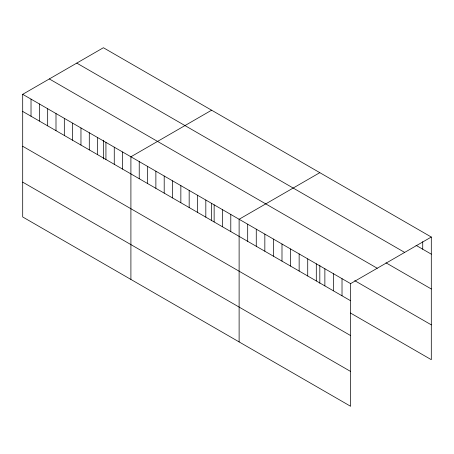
<?xml version="1.0" encoding="UTF-8"?>
<svg xmlns="http://www.w3.org/2000/svg" width="454" height="454" viewBox="0 0 454 454"><rect width="100%" height="100%" fill="white"/><g stroke="black" fill="none" stroke-linecap="round" stroke-linejoin="round"><path stroke-width="0.68" d="M22.7 94.319L350.601 283.625L350.601 406.273L22.7 216.967L22.7 94.319L103.398 47.727L431.3 237.033L431.3 359.681L350.443 312.999M211.609 110.197L130.905 156.789L130.905 279.437M319.815 172.668L239.116 219.259L239.116 341.907M350.601 283.625L431.3 237.033M415.989 245.313L431.3 254.155M76.771 63.1L404.667 252.413M385.968 262.809L431.3 288.977M49.333 78.939L377.229 268.252M354.733 280.651L431.3 324.86M22.7 111.434L350.601 300.747M22.7 146.262L350.601 335.568M22.7 182.139L350.601 371.451M422.725 241.67L422.725 249.201M342.021 278.677L342.021 295.792M333.446 273.722L333.446 290.844M324.871 268.774L324.871 285.889M319.815 265.181L319.815 283.262M316.296 263.825L316.296 280.941M307.721 258.871L307.721 275.987M299.146 253.922L299.146 271.038M290.566 248.968L290.566 266.089M281.991 244.019L281.991 261.135M273.416 239.065L273.416 256.187M264.841 234.116L264.841 251.232M256.266 229.162L256.266 246.284M247.691 224.214L247.691 241.329M230.791 214.458L230.791 231.574M222.466 209.652L222.466 226.767M214.14 204.845L214.14 221.961M211.609 203.375L211.609 220.792M205.821 200.038L205.821 217.16M197.496 195.231L197.496 212.353M189.17 190.43L189.17 207.546M180.851 185.624L180.851 202.739M172.526 180.817L172.526 197.933M164.2 176.01L164.2 193.132M155.875 171.203L155.875 188.325M147.556 166.402L147.556 183.518M139.23 161.596L139.23 178.711M122.586 151.982L122.586 169.104M114.26 147.175L114.26 164.297M105.935 142.374L105.935 159.49M103.398 140.235L103.398 158.985M97.61 137.568L97.61 154.683M89.29 132.761L89.29 149.877M80.965 127.954L80.965 145.076M72.64 123.148L72.64 140.269M64.32 118.346L64.32 135.462M55.995 113.54L55.995 130.656M47.67 108.733L47.67 125.849M39.345 103.926L39.345 121.048M31.025 99.12L31.025 116.241"/></g></svg>
